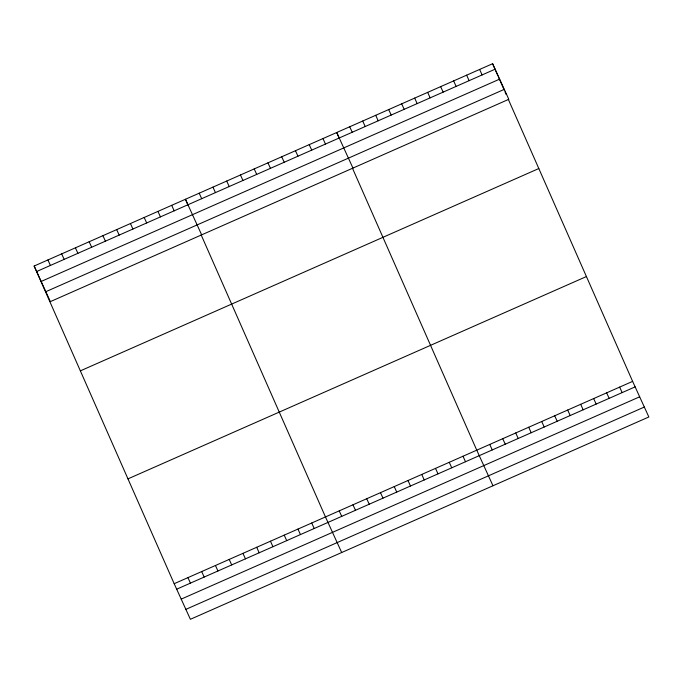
<?xml version="1.0" encoding="UTF-8"?>
<svg xmlns="http://www.w3.org/2000/svg" width="683" height="683" viewBox="0 0 683 683"><rect width="100%" height="100%" fill="white"/><g stroke="black" fill="none" stroke-linecap="round" stroke-linejoin="round"><path stroke-width="1.02" d="M34.15 266.029L492.605 63.707L508.818 99.3L50.371 301.621L34.15 266.029L174.182 583.7L190.395 619.293L648.85 416.971L632.629 381.379L508.28 99.274M36.651 271.518L495.107 69.196M41.176 281.447L499.632 79.134M45.846 291.684L504.293 89.362M80.363 370.86L538.81 168.539M127.969 478.868L586.424 276.547M174.182 583.7L632.629 381.379M176.684 589.198L635.13 386.877M181.208 599.128L639.664 396.806M185.87 609.364L644.325 407.042M479.611 69.435L482.113 74.934M619.643 387.116L622.145 392.605M466.626 75.173L469.127 80.662M606.649 392.845L609.151 398.343M453.632 80.901L456.133 86.4M593.664 398.582L596.165 404.071M440.646 86.639L443.147 92.128M580.67 404.31L583.171 409.8M427.652 92.367L430.153 97.857M567.684 410.048L570.185 415.537M414.666 98.104L417.168 103.594M554.69 415.776L557.2 421.266M401.672 103.833L404.182 109.323M541.704 421.513L544.206 427.003M388.687 109.562L391.188 115.06M528.71 427.242L531.22 432.732M375.693 115.299L378.203 120.789M515.725 432.971L518.226 438.469M362.707 121.028L365.209 126.526M502.739 438.708L505.241 444.198M349.722 126.765L352.223 132.254M489.745 444.437L492.247 449.935M352.949 168.086L336.728 132.493L339.203 138.111M492.972 485.767L476.76 450.174L352.402 168.061M322.974 138.564L325.475 144.053M463.006 456.244L465.507 461.734M309.22 144.634L311.721 150.123M449.252 462.314L451.753 467.804M295.466 150.704L297.967 156.194M435.498 468.376L437.999 473.874M281.712 156.774L284.213 162.264M421.744 474.446L424.245 479.944M267.958 162.844L270.459 168.334M407.99 480.516L410.492 486.014M254.204 168.914L256.706 174.404M394.236 486.586L396.738 492.084M240.45 174.985L242.96 180.474M380.482 492.656L382.984 498.155M226.696 181.055L229.206 186.544M366.728 498.727L369.23 504.216M212.942 187.125L215.452 192.615M352.974 504.797L355.476 510.286M199.188 193.187L201.698 198.685M339.22 510.867L341.722 516.357M201.656 234.85L185.443 199.257L187.91 204.874M341.688 552.53L325.467 516.937L201.118 234.832M171.689 205.327L174.191 210.825M311.713 523.007L314.214 528.497M157.935 211.397L160.437 216.895M297.959 529.077L300.46 534.567M144.181 217.467L146.683 222.965M284.205 535.148L286.706 540.637M130.427 223.537L132.929 229.027M270.451 541.218L272.952 546.707M116.673 229.608L119.175 235.097M256.697 547.288L259.199 552.778M102.92 235.678L105.421 241.167M242.943 553.358L245.453 558.848M89.166 241.748L91.667 247.237M229.189 559.42L231.699 564.918M75.412 247.818L77.913 253.308M215.435 565.49L217.945 570.988M61.658 253.888L64.159 259.378M201.681 571.56L204.191 577.058M47.904 259.958L50.405 265.448M187.936 577.63L190.437 583.128M492.605 63.707L497.967 75.873M498.377 76.812L504.156 89.917M504.976 91.787L506.214 94.596"/></g></svg>
